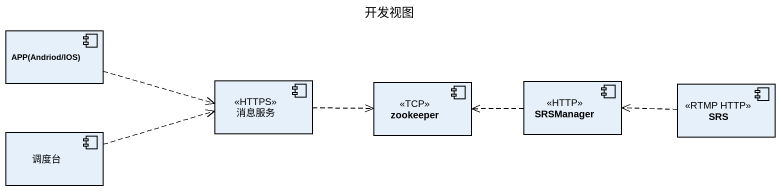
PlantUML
@startuml
title 开发视图
component "APP(Andriod/IOS)" as APP_Andriod_IOS
component 消息服务 <<HTTPS>>
component zookeeper <<TCP>>
component SRSManager <<HTTP>>
component SRS <<RTMP HTTP>>
component 调度台
APP_Andriod_IOS .right.> 消息服务
消息服务 .right.> zookeeper
SRSManager .left.> zookeeper
SRS .left.> SRSManager
调度台 .right.> 消息服务
@enduml
